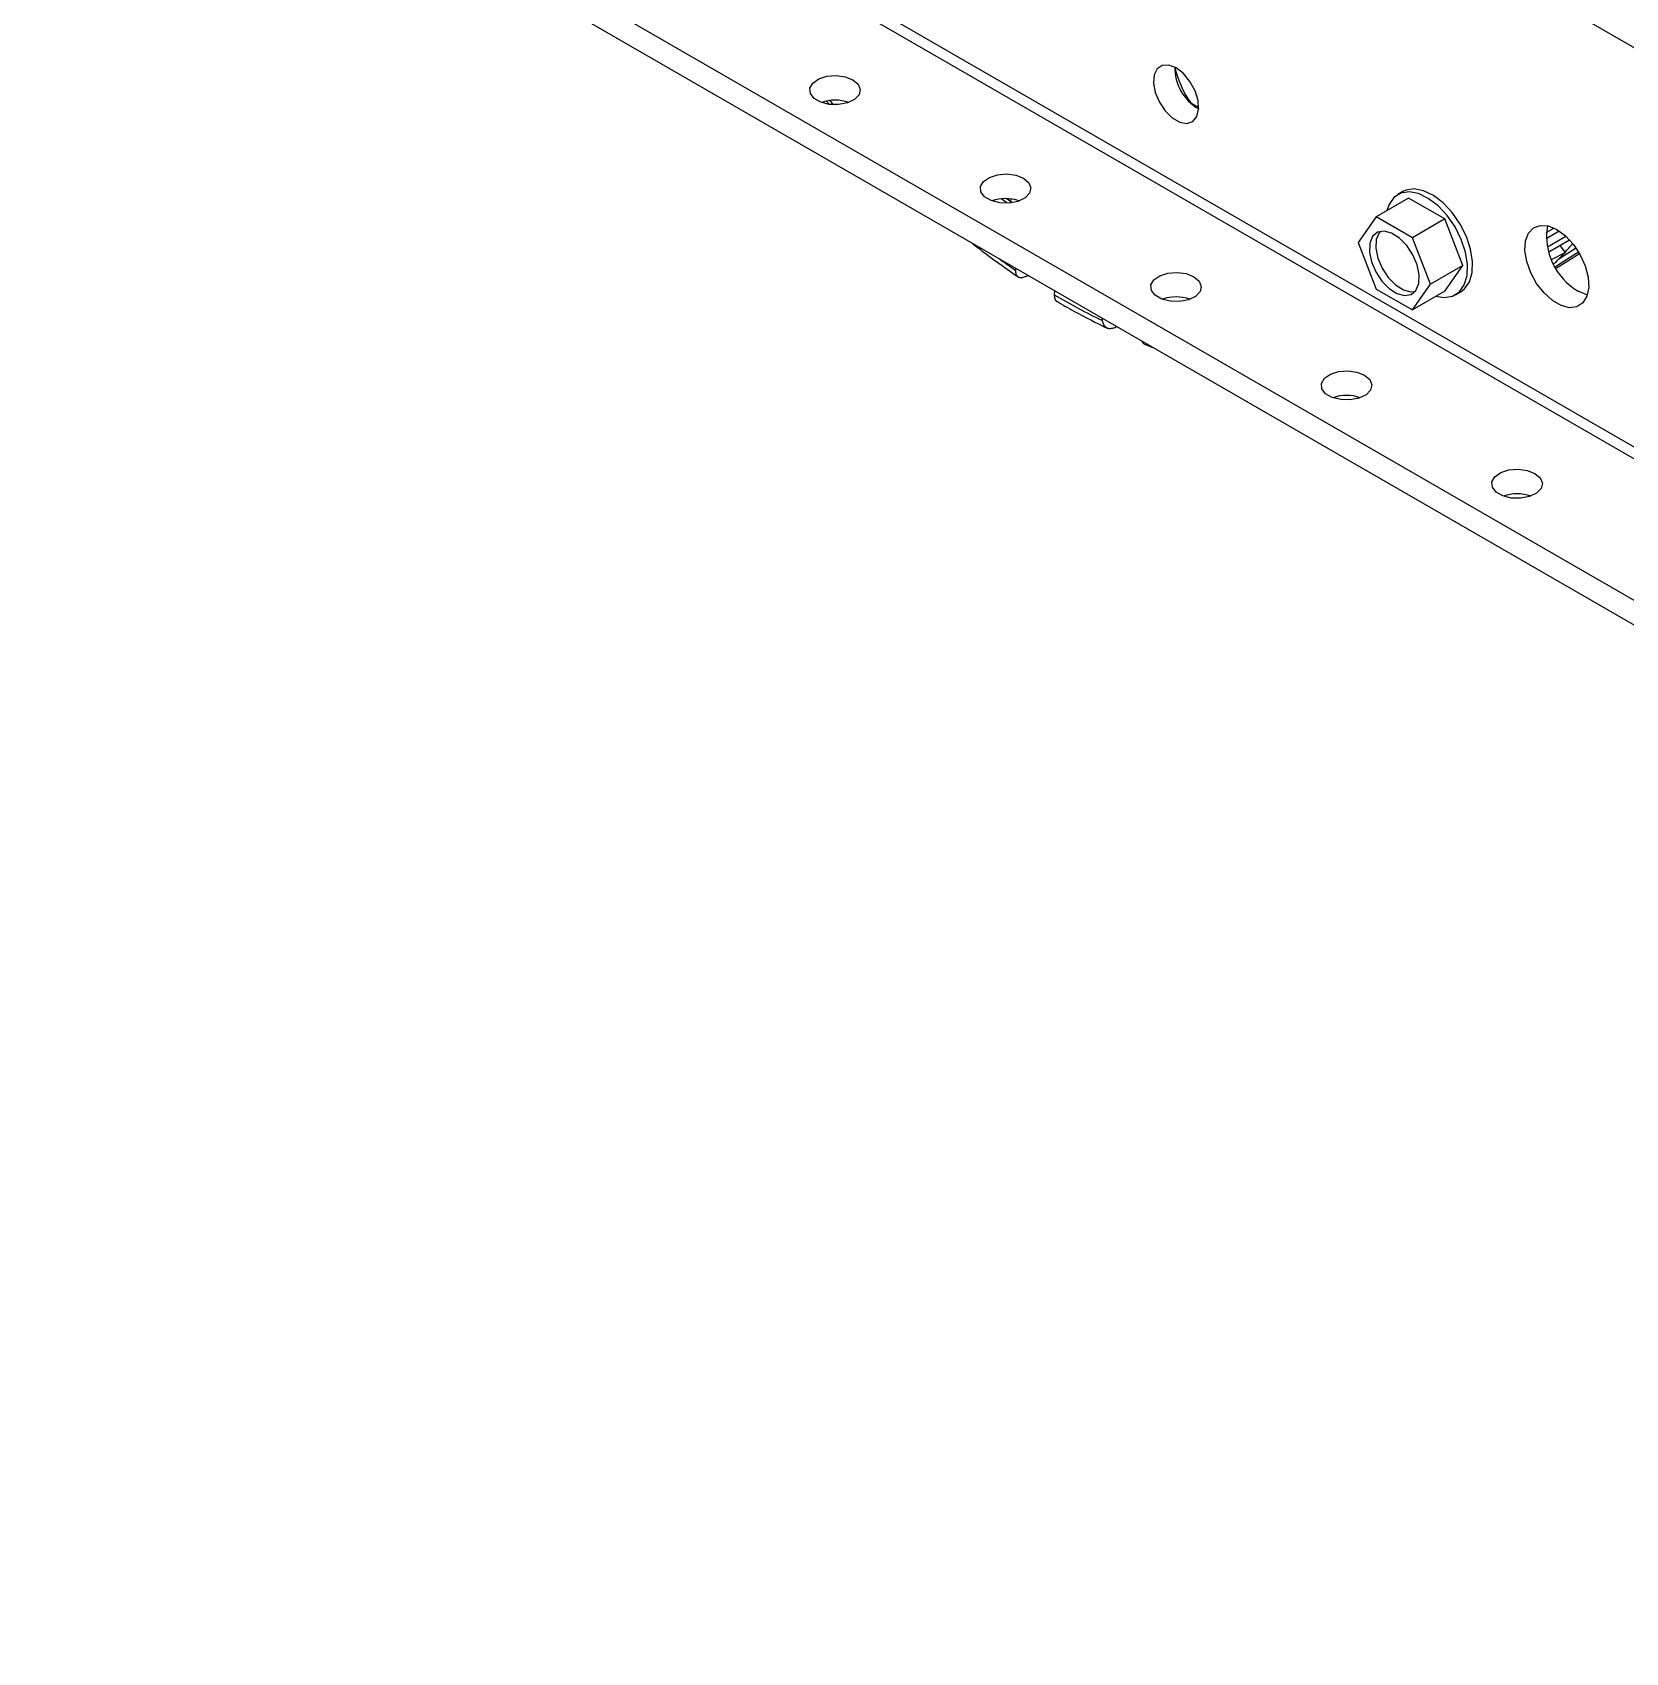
# Model space of a CAD drawing. Header units: inches. Extents: x 0 to 11, y 0 to 8.4.
# Drawn here: x 6.507 to 7.058, y 4.48 to 5.04 of the extents above; entities that cross this region are included whole.
import ezdxf

# ---------------------------------------------------------------- set-up
doc = ezdxf.new("R2010")
doc.units = ezdxf.units.IN
doc.header["$MEASUREMENT"] = 0

msp = doc.modelspace()

# ---------------------------------------------------------------- linework, layer by layer
at = {"color": 7, "linetype": 'Continuous', "lineweight": 25}
for p, q in [((5.805050289265672, 5.759787932372507), (7.675936981155074, 4.679748034440395)), ((5.840111000499508, 5.597325661193017), (7.685070443745262, 4.53225324531107)), ((7.675936981155076, 4.488541394323814), (5.805050289265675, 5.568581292255926)), ((7.675936981155076, 4.480035760866671), (5.805050289265675, 5.560075658798783)), ((7.685070443745262, 4.536335617620341), (6.755044314150023, 5.073228274154144)), ((6.781785914690241, 5.016274615754375), (6.782672307251496, 5.015245229221219)), ((6.910375691571505, 5.014092396746405), (6.907542003250689, 5.015688807777008)), ((6.980928099554246, 4.984997190199915), (6.97916033260128, 4.983976680060137)), ((6.844115746828179, 4.981101192687512), (6.842156183190824, 4.982515182341205)), ((6.844024956094859, 4.982580130259395), (6.84543347711784, 4.98157946598798)), ((6.84543347711784, 4.98157946598798), (6.845523148789503, 4.982463938788274)), ((6.84543347711784, 4.98157946598798), (6.846001098815597, 4.981180529332872)), ((6.982916723152631, 4.982745862594871), (6.971720865783844, 4.976282631709608)), ((6.99540231670265, 4.975538082860349), (6.982916723152631, 4.982745862594871)), ((6.971720865783844, 4.976282631709608), (6.965478069008834, 4.967400251661781)), ((6.984206459333863, 4.969074851975086), (6.971720865783844, 4.976282631709608)), ((6.99540231670265, 4.975538082860349), (6.984206459333863, 4.969074851975086)), ((7.00164511347766, 4.959447923078002), (6.99540231670265, 4.975538082860349)), ((6.965478069008834, 4.967400251661781), (6.971720865783844, 4.951310091879434)), ((6.990449256108874, 4.952984692192739), (6.984206459333863, 4.969074851975086)), ((7.030481403974302, 4.968831874691322), (7.034919762145663, 4.971394084325483)), ((7.030499264494456, 4.970880902574639), (7.033136416380506, 4.972403297953359)), ((7.030888975128734, 4.965953191443822), (7.037208821193143, 4.969601560919077)), ((7.031354804394812, 4.964183391730557), (7.038508477172067, 4.968313119121148)), ((7.032498708640866, 4.961619966854817), (7.036979306748299, 4.963999888616053)), ((7.033899768973876, 4.958503085998099), (7.041953622560747, 4.963623512157197)), ((7.034875693608835, 4.961784917433467), (7.040587104732563, 4.965448791669932)), ((7.03517294940621, 4.966387559928598), (7.036979306748299, 4.963999888616053)), ((6.847122770223637, 4.957784348053593), (6.847153208280409, 4.958482448923108)), ((6.850589197593066, 4.955629411034121), (6.851390401339186, 4.956036369436541)), ((7.00164511347766, 4.959447923078002), (6.990449256108874, 4.952984692192739)), ((6.99540231670265, 4.950565543030177), (7.00164511347766, 4.959447923078002)), ((6.8604974060847, 4.950779007503052), (6.86043485825059, 4.949344464631102)), ((6.971720865783844, 4.951310091879434), (6.984206459333863, 4.944102312144913)), ((6.984206459333863, 4.944102312144913), (6.990449256108874, 4.952984692192739)), ((6.99540231670265, 4.950565543030177), (6.984206459333863, 4.944102312144913)), ((6.999158707254002, 4.94933472556491), (7.000926474206969, 4.950355235704688)), ((6.877137695759152, 4.9404391398232), (6.877057569227448, 4.941219028810611)), ((6.881245688411059, 4.937960892536987), (6.882020809840757, 4.938353810992424)), ((6.891829298811865, 4.932129727130626), (6.894511917044148, 4.931142848293563))]:
    msp.add_line(p, q, dxfattribs=at)
at = {"color": 7, "linetype": 'Continuous', "lineweight": 25, "flags": 128}
for points in [[(6.902538939232293, 5.027751713939602), (6.899994236970836, 5.028730385648631), (6.897725292684534, 5.028622295817478), (6.895977981693102, 5.027439157656535), (6.894941652254787, 5.025309182543822), (6.894728606744539, 5.022463186332769), (6.895361931949132, 5.019209576873024), (6.8967729972556, 5.015900933234504), (6.898808891843049, 5.012895798294339), (6.901248994942772, 5.010519825052768), (6.903828883521812, 5.009030487077538), (6.906268986621535, 5.008589177247726), (6.908304881208983, 5.00924371833102), (6.909715946515451, 5.010923180644792), (6.910349271720045, 5.013445568387803), (6.910136226209797, 5.01653754170922), (6.909099896771481, 5.019864037322757), (6.90735258578005, 5.02306457781279), (6.905083641493747, 5.025792334955723), (6.902538939232293, 5.027751713939602)], [(6.790874993369917, 5.023628877614274), (6.792692255383804, 5.022097405161752), (6.793428472564055, 5.020290377127856), (6.792984214700954, 5.018451842661656), (6.791419481280634, 5.016830106030481), (6.788945598221995, 5.015644191752724), (6.785896677140363, 5.015054264122976), (6.78268449172247, 5.015139996136535), (6.779742865408336, 5.015889809209912), (6.777469081131799, 5.017202436932691), (6.776170226058878, 5.018900601657388), (6.776021717764376, 5.020754956828077), (6.777043613116378, 5.022515061503622), (6.779097899485079, 5.023943203794512), (6.781907134113192, 5.024846505170752), (6.785091914297684, 5.025102969776117), (6.788222117827163, 5.024677960644532), (6.790874993369917, 5.023628877614274)], [(6.782861726657497, 5.016491501016377), (6.783734893746983, 5.015467462822628), (6.784121465360758, 5.015016416448494)], [(6.849800558468795, 4.989611872954996), (6.851617820482684, 4.988080400502472), (6.852354037662933, 4.986273372468577), (6.851909779799834, 4.984434838002376), (6.850345046379513, 4.982813101371202), (6.847871163320873, 4.981627187093445), (6.844822242239242, 4.981037259463697), (6.841610056821349, 4.981122991477257), (6.838668430507215, 4.981872804550632), (6.836394646230677, 4.983185432273411), (6.835095791157756, 4.984883596998109), (6.834947282863254, 4.986737952168799), (6.835969178215257, 4.988498056844342), (6.838023464583959, 4.989926199135232), (6.84083269921207, 4.990829500511474), (6.844017479396562, 4.991085965116837), (6.847147682926042, 4.990660955985253), (6.849800558468795, 4.989611872954996)], [(6.996230587739506, 4.976716563979807), (6.993094109035237, 4.980070357642651), (6.989728966313685, 4.982644540327055), (6.98633072943803, 4.984289509892174), (6.983096891583394, 4.984909666686104), (6.98021539165137, 4.984468969450162), (6.977853691944178, 4.982993029905828), (6.976149045864373, 4.980567624294601), (6.975409415073557, 4.97841198588998)], [(6.997998354692473, 4.977737074119585), (6.994861875988204, 4.981090867782429), (6.991496733266652, 4.983665050466834), (6.988098496390995, 4.985310020031952), (6.98486465853636, 4.985930176825883), (6.981983158604335, 4.98548947958994), (6.980928099554246, 4.984997190199915)], [(6.992464038271353, 4.948869310997102), (6.995222148271887, 4.948401738938943), (6.998103648203913, 4.948842436174886), (7.000465347911104, 4.950318375719219), (7.002169993990909, 4.952743781330446), (7.003118518609305, 4.955977697250436), (7.003255796963219, 4.959832180040723), (7.002573850933709, 4.964083221172011), (7.001112312745234, 4.968483765585655), (6.998956121684835, 4.972778069635662), (6.996230587739506, 4.976716563979807)], [(7.000926474206969, 4.950355235704688), (7.00223311486407, 4.951338885858998), (7.003937760943876, 4.953764291470225), (7.004886285562272, 4.956998207390214), (7.005023563916186, 4.960852690180501), (7.004341617886674, 4.965103731311788), (7.0028800796982, 4.969504275725432), (7.0007238886378, 4.97379857977544), (6.997998354692473, 4.977737074119585)], [(7.03413658627299, 4.971878296074062), (7.037117447623418, 4.969684363502905), (7.039877232124017, 4.966706908989729), (7.042211259183554, 4.963166756714827), (7.043946424692484, 4.959326463577311), (7.044954039362866, 4.955470846551017), (7.045159373024124, 4.951885859112512), (7.044547197017947, 4.948837383379882), (7.043162913638191, 4.94655151085237), (7.041109188850458, 4.945197774238168), (7.03853833802709, 4.944876573989022), (7.035641029412792, 4.945611732058016), (7.032632143133187, 4.947348725134295), (7.02973483451889, 4.949958728387608), (7.02716398369552, 4.953248169816628), (7.025110258907787, 4.956973086598755), (7.023725975528031, 4.960857218696622), (7.023113799521854, 4.964612497801251), (7.023319133183115, 4.967960412040711), (7.024326747853496, 4.970652661931547), (7.026061913362426, 4.972489575615584), (7.028395940421962, 4.973334917608195), (7.031155724922562, 4.97312599276097), (7.03413658627299, 4.971878296074062)], [(6.982288799037112, 4.966346365341249), (6.979762155435278, 4.968924956057073), (6.977059462819863, 4.970648750383476), (6.974445279574831, 4.971349011321409), (6.972175500170291, 4.970957192451261), (6.970472306428841, 4.969511647734008), (6.969502418820746, 4.967153877158273), (6.969360776702687, 4.964114675735564), (6.970061244992061, 4.960691541676499), (6.971535256972253, 4.957219555193154), (6.973638526080596, 4.954038578513272), (6.976165169682429, 4.951459987797448), (6.978867862297844, 4.949736193471045), (6.981482045542876, 4.949035932533111), (6.983751824947417, 4.94942775140326), (6.985455018688866, 4.950873296120513), (6.986424906296962, 4.953231066696247), (6.986566548415021, 4.956270268118955), (6.985866080125647, 4.959693402178022), (6.984392068145455, 4.963165388661367), (6.982288799037112, 4.966346365341249)], [(6.973070389948195, 4.971254499735758), (6.972711477902599, 4.970804293911059), (6.971741590294503, 4.968446523335325), (6.971599948176444, 4.965407321912617), (6.972300416465818, 4.961984187853552), (6.97377442844601, 4.958512201370207), (6.975877697554353, 4.955331224690325), (6.978404341156187, 4.952752633974501), (6.981107033771601, 4.951028839648099), (6.983721217016633, 4.950328578710165), (6.985096106643291, 4.950423090295827)], [(7.041617649484568, 4.964037967932964), (7.038544581556136, 4.962094136902643), (7.033631737853992, 4.958987051715357)], [(6.908726123567674, 4.955594868295716), (6.910543385581562, 4.954063395843193), (6.911279602761812, 4.952256367809298), (6.910835344898713, 4.950417833343097), (6.909270611478392, 4.948796096711923), (6.906796728419751, 4.947610182434166), (6.90374780733812, 4.947020254804418), (6.900535621920228, 4.947105986817977), (6.897593995606093, 4.947855799891355), (6.895320211329556, 4.949168427614133), (6.894021356256635, 4.950866592338829), (6.893872847962133, 4.95272094750952), (6.894894743314135, 4.954481052185063), (6.896949029682837, 4.955909194475953), (6.89975826431095, 4.956812495852194), (6.902943044495442, 4.957068960457559), (6.90607324802492, 4.956643951325973), (6.908726123567674, 4.955594868295716)], [(7.044709011466663, 4.94931151750724), (7.044483143260778, 4.949365824598134), (7.04150228191035, 4.950613521285042)], [(6.967651688666552, 4.921577863636438), (6.96946895068044, 4.920046391183914), (6.970205167860691, 4.918239363150018), (6.969760909997591, 4.916400828683819), (6.96819617657727, 4.914779092052644), (6.96572229351863, 4.913593177774888), (6.962673372436999, 4.913003250145139), (6.959461187019106, 4.913088982158698), (6.956519560704973, 4.913838795232075), (6.954245776428435, 4.915151422954853), (6.952946921355514, 4.91684958767955), (6.952798413061013, 4.91870394285024), (6.953820308413014, 4.920464047525784), (6.955874594781715, 4.921892189816674), (6.958683829409829, 4.922795491192915), (6.961868609594321, 4.923051955798281), (6.9649988131238, 4.922626946666695), (6.967651688666552, 4.921577863636438)], [(7.026577253765431, 4.887560858977158), (7.028394515779319, 4.886029386524634), (7.029130732959569, 4.88422235849074), (7.028686475096469, 4.882383824024539), (7.027121741676148, 4.880762087393364), (7.024647858617509, 4.879576173115608), (7.021598937535877, 4.87898624548586), (7.018386752117984, 4.879071977499419), (7.015445125803851, 4.879821790572796), (7.013171341527314, 4.881134418295574), (7.011872486454392, 4.882832583020272), (7.011723978159891, 4.884686938190962), (7.012745873511894, 4.886447042866505), (7.014800159880595, 4.887875185157394), (7.017609394508708, 4.888778486533636), (7.020794174693199, 4.889034951139001), (7.023924378222678, 4.888609942007416), (7.026577253765431, 4.887560858977158)]]:
    msp.add_lwpolyline(points, dxfattribs=at)
at = {"color": 7, "linetype": 'Continuous', "lineweight": 25}
for centre, radius, start, end in [((6.918283602822108, 5.027783515004672), 0.01619749957493443, 178.6848215567847, 240.7232941162879), ((6.935323801029818, 5.035423812915367), 0.03401900130305387, 192.3369763992787, 215.8696825765728), ((6.784687809034526, 5.002476972954061), 0.01413889599230671, 70.49262579076141, 109.5073742073329), ((6.843613374133404, 4.968459968295726), 0.01413889599137861, 70.49262577854691, 109.5073742196591), ((7.052456538388596, 4.969505490760713), 0.02183809162131337, 170.3124497231157, 239.8932702658233), ((6.996819399759024, 5.178224847087318), 0.2664640585679289, 234.2770316483198, 235.8203768244237), ((6.971447237829874, 5.02409362421132), 0.08891312581858762, 313.872556288786, 315.510232572563), ((6.97029148105387, 5.025228560415139), 0.09053295723730014, 315.510420906039, 317.4437566037288), ((6.968609844586808, 5.02676361287397), 0.0928098509802456, 317.4478143049845, 319.9277267526539), ((6.970540395806246, 5.135741945127948), 0.2164884526620111, 239.4295290910675, 244.440748584283), ((6.902538939232283, 4.934442963637343), 0.01413889599049814, 70.49262576688923, 109.5073742314385), ((6.961464504331178, 4.900425958988892), 0.01413889597985832, 70.49262562749011, 109.5073743741059), ((7.020390069430054, 4.866408954326716), 0.01413889598270525, 70.4926256648044, 109.5073743359435)]:
    msp.add_arc(centre, radius, start, end, dxfattribs=at)
for points, knots in [([(6.832107704915798, 4.967168033137639), (6.833604531929296, 4.965995176255612), (6.838937255879914, 4.961816656006425), (6.844335988701229, 4.958067910300271), (6.848219366668173, 4.955371389290477)], [0, 0, 0, 0, 0.2806871361350497, 1, 1, 1, 1]), ([(6.850589197593066, 4.955629411034121), (6.850156139291864, 4.955455718804714), (6.84947087008277, 4.955180869122023), (6.848633459491304, 4.9552215541887), (6.847885737235742, 4.955505268051911), (6.847215206489627, 4.956282140243924), (6.847153580514742, 4.957283641329656), (6.847122770223637, 4.957784348053593)], [0, 0, 0, 0, 0.2258044908052386, 0.3573118547641565, 0.5009271414486337, 0.7504854067850328, 1, 1, 1, 1]), ([(6.86043485825059, 4.949344464631102), (6.860467104678201, 4.94885273393241), (6.860531575866426, 4.947869602938335), (6.860990431109566, 4.947196548636344), (6.861335924823568, 4.947068994988316), (6.861345742723275, 4.947065370294516)], [0, 0, 0, 0, 0.4929613529394219, 0.9855914756689331, 1, 1, 1, 1]), ([(6.861132299907784, 4.947184769030279), (6.863146788185165, 4.946013157463683), (6.869076545410796, 4.942564454271584), (6.875005330524969, 4.93963556786705), (6.87891995761257, 4.93770169813912)], [0, 0, 0, 0, 0.3397252536198397, 1, 1, 1, 1]), ([(6.881245688411059, 4.937960892536987), (6.880802759274709, 4.937790184994487), (6.880101870507305, 4.937520058264881), (6.879185530575579, 4.937598457963366), (6.878328075925287, 4.937936743327544), (6.877476374790816, 4.938806469221429), (6.8772505821836, 4.939894948038935), (6.877137695759152, 4.9404391398232)], [0, 0, 0, 0, 0.2258044908152467, 0.3573118547716535, 0.5009271414485897, 0.7504854067850202, 1, 1, 1, 1]), ([(6.890767637037538, 4.933304375131986), (6.890776666037628, 4.933271430578671), (6.890926052504036, 4.932726356887404), (6.891412302357947, 4.932309935503278), (6.891917064099052, 4.932124054741702), (6.892032168217194, 4.93208166713702)], [0, 0, 0, 0, 0.04730995258909352, 0.7827518632263007, 1, 1, 1, 1])]:
    msp.add_open_spline(points, degree=3, knots=knots, dxfattribs=at)

doc.saveas('drawing.dxf')
